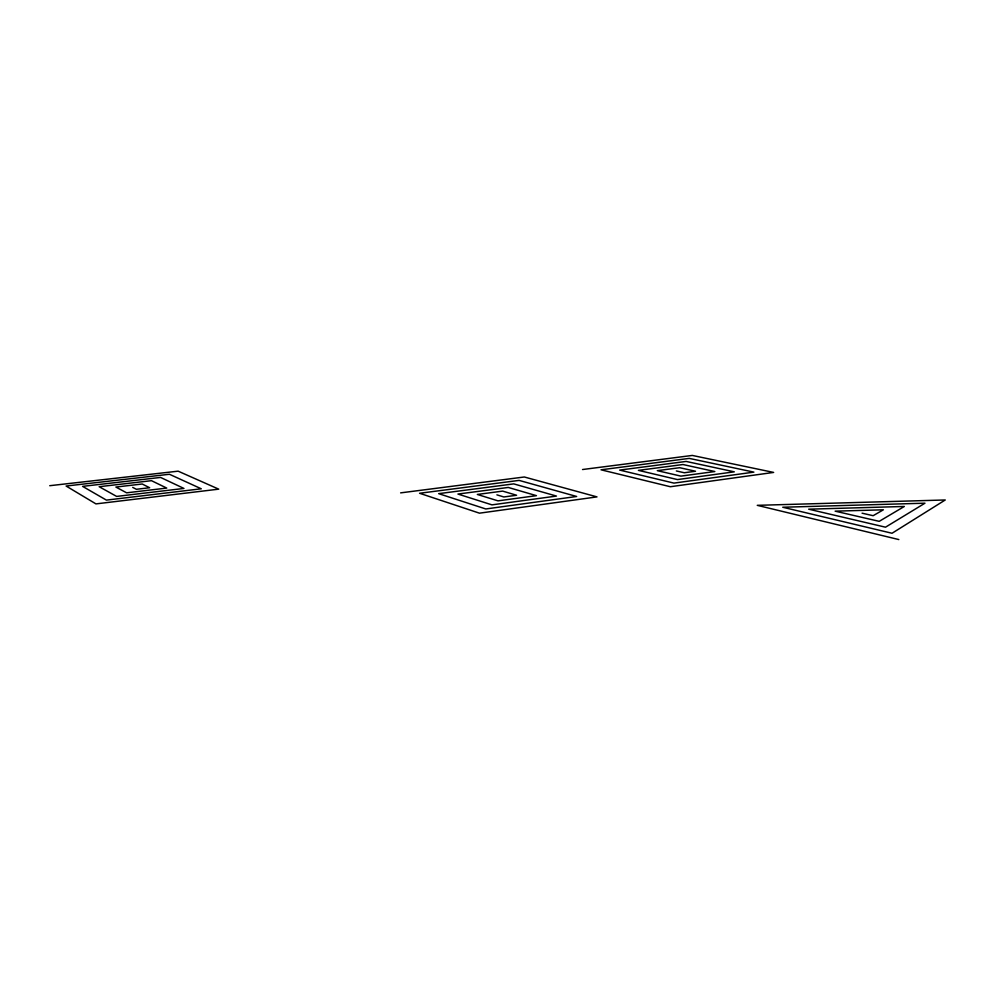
<?xml version="1.0" encoding="UTF-8"?>
<svg xmlns="http://www.w3.org/2000/svg" width="995" height="995" viewBox="0 0 995 995"><rect width="100%" height="100%" fill="white"/><g stroke="black" fill="none" stroke-linecap="round" stroke-linejoin="round"><path stroke-width="1.49" d="M400.624 492.873L524.328 476.991L596.988 496.891L479.466 513.171L419.579 493.271L519.104 480.398L576.652 496.48L485.796 508.967L438.683 493.657L513.756 483.881L556.466 496.07L491.965 504.863L457.936 494.055L508.271 487.45L536.454 495.659L497.985 500.858L477.339 494.453L502.649 491.107L516.592 495.249L503.843 496.965L496.891 494.851M582.535 469.528L692.309 455.436L773.637 472.426L670.344 486.729L601.017 469.802L689.261 458.396L753.887 472.127L673.951 483.11L619.649 470.088L686.14 461.431L734.285 471.829L677.471 479.578L638.404 470.374L682.943 464.528L714.82 471.53L680.903 476.12L657.297 470.66L679.672 467.7L695.505 471.244L684.249 472.749L676.339 470.946M49.75 485.697L178.142 471.17L218.726 489.154L95.943 503.893L66.105 486.033L169.448 474.267L201.276 488.794L106.415 500.112L82.585 486.368L160.581 477.438L183.951 488.445L116.639 496.418L99.164 486.704L151.501 480.685L166.737 488.085L126.626 492.823L115.88 487.053L142.21 484.005L149.66 487.737L136.377 489.291L132.708 487.388M862.068 513.184L873.137 515.696L883.373 509.801L835.128 511.156L879.207 521.343L904.331 506.467L808.686 509.179L885.513 527.188L924.952 503.196L782.742 507.239L892.042 533.258L945.25 499.975L757.257 505.336L898.833 539.564"/></g></svg>
